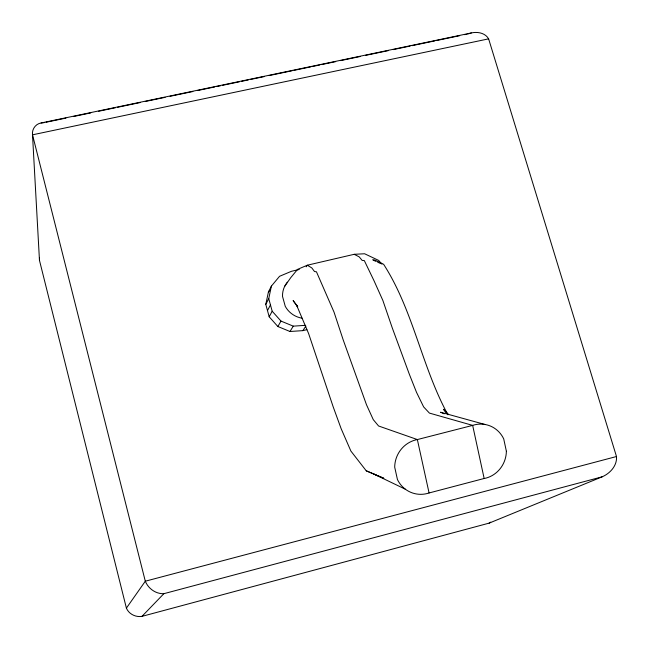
<?xml version="1.0" encoding="UTF-8"?>
<svg xmlns="http://www.w3.org/2000/svg" width="649" height="649" viewBox="0 0 649 649"><rect width="100%" height="100%" fill="white"/><g stroke="black" fill="none" stroke-linecap="round" stroke-linejoin="round"><path stroke-width="0.97" d="M39.467 260.363L32.507 134.822C31.744 129.329 35.598 123.845 41.122 122.969L471.344 32.945C477.55 31.541 485.249 32.904 488.624 38.859L616.493 456.523C617.248 465.658 610.117 473.389 602.183 476.812L489.159 523.118L141.969 616.363C135.698 617.418 128.883 614.1 126.401 608.129L39.467 260.363L39.467 257.726M306.815 329.684L302.88 330.633L289.973 331.493L277.861 326.52L269.181 316.777L265.79 304.381L268.41 292.018L271.396 286.104L279.549 276.304L291.425 271.306L299.238 269.481M265.79 304.381L268.743 298.637L271.396 286.104M267.485 310.571L270.463 304.916M269.181 316.777L272.182 311.212L268.743 298.637M277.861 326.52L281.001 321.093L272.182 311.212M289.973 331.493L293.283 326.147L305.371 325.336M302.88 330.633L305.874 326.033M284.603 286.452L290.768 277.634L297.583 269.359L307.302 265.214L354.216 254.303L364.608 253.767L378.708 260.436L381.855 264.143M126.401 608.129L145.303 581.212L616.493 456.523M306.158 266.796L307.302 265.214L311.828 267.94L314.505 271.533L316.444 271.785L334.04 312.145L343.199 339.906L366.498 404.773L373.264 419.627L378.57 425.979L417.356 439.56L472.659 425.387A27.55 26.268 -73.5 0 1 503.721 438.911L506.366 451.193M268.41 292.018L269.651 290.525M141.969 616.363L163.873 593.681L602.183 476.812M489.159 523.118L490.693 522.161M467.596 34.04L471.344 32.945M429.078 492.972L417.356 439.56A27.753 26.625 -70.4 0 0 394.697 467.142L397.448 479.57A27.753 26.625 -70.4 0 0 429.078 492.972L484.154 478.483L472.659 425.387L429.411 413.089L423.635 406.899L416.48 392.247L409.381 374.359L392.304 328.005L382.869 300.479L374.059 280.83L364.324 260.598L362.142 260.411L359.238 256.899L354.216 254.303M46.079 122.255L65.914 118.102M73.848 116.447L90.714 112.918M98.648 111.255L115.506 107.726M117.493 107.312L140.306 102.534M145.262 101.504L165.097 97.35M170.054 96.312L192.867 91.533M197.823 90.495L214.689 86.966M216.669 86.552L220.636 85.725M222.623 85.311L239.481 81.782M241.469 81.368L248.405 79.916M250.392 79.494L264.281 76.59M269.238 75.552L292.05 70.782M294.029 70.368L310.895 66.839M312.875 66.417L319.819 64.965M321.799 64.551L335.687 61.647M340.644 60.608L360.479 56.455M365.444 55.416L388.256 50.646M393.213 49.608L410.071 46.079M412.058 45.665L434.871 40.887M436.85 40.473L459.662 35.703M464.619 34.665L466.607 34.251M488.624 38.859L32.507 134.822L145.303 581.212C148.272 588.578 155.801 594.078 163.873 593.681M41.122 122.969L44.1 122.669M372.575 259.819L374.7 259.998L383.624 264.305C413.332 310.482 421.704 366.734 447.932 414.768M484.868 424.446L440.574 412.229L444.208 413.835M281.001 321.093L293.283 326.147M297.729 306.709L296.585 305.135L308.599 333.537L333.205 406.899L341.147 428.689L350.898 451.079L366.247 470.817L376.428 475.125M366.247 470.817L383.843 478.305L377.353 475.522M373.418 260.217L375.949 261.393M377.637 262.18L380.168 263.356M374.108 474.184L405.357 489.216M448.629 414.622L443.486 409.268L445.847 412.48M296.828 305.371L293.121 300.584L297.404 306.636M301.98 318.172A22.674 21.806 31.2 0 1 285.26 306.344L282.518 296.39A22.674 21.806 31.2 0 1 287.353 282.177M506.374 451.242A27.55 26.268 -73.5 0 1 484.162 478.524"/></g></svg>
